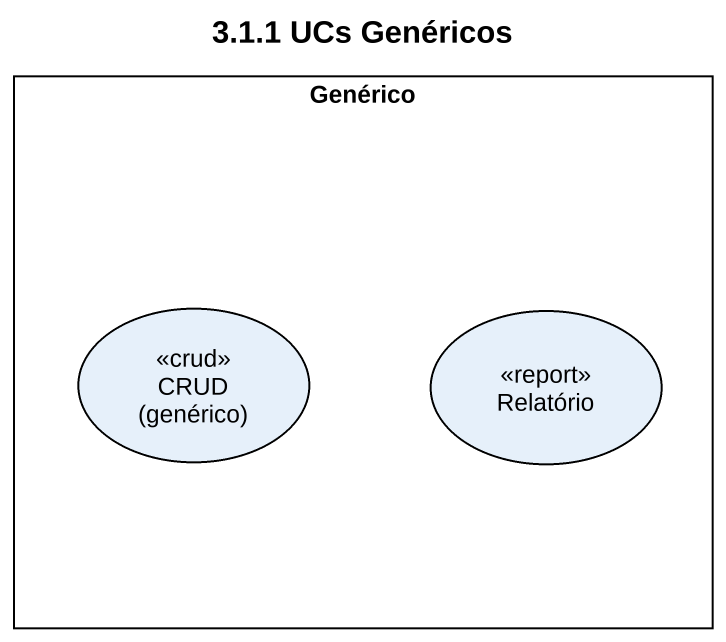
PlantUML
@startuml
title 3.1.1 UCs Genéricos
rectangle Genérico {
  usecase "CRUD (genérico)" as CRUD_genérico <<crud>>
  usecase Relatório <<report>>
}
@enduml
